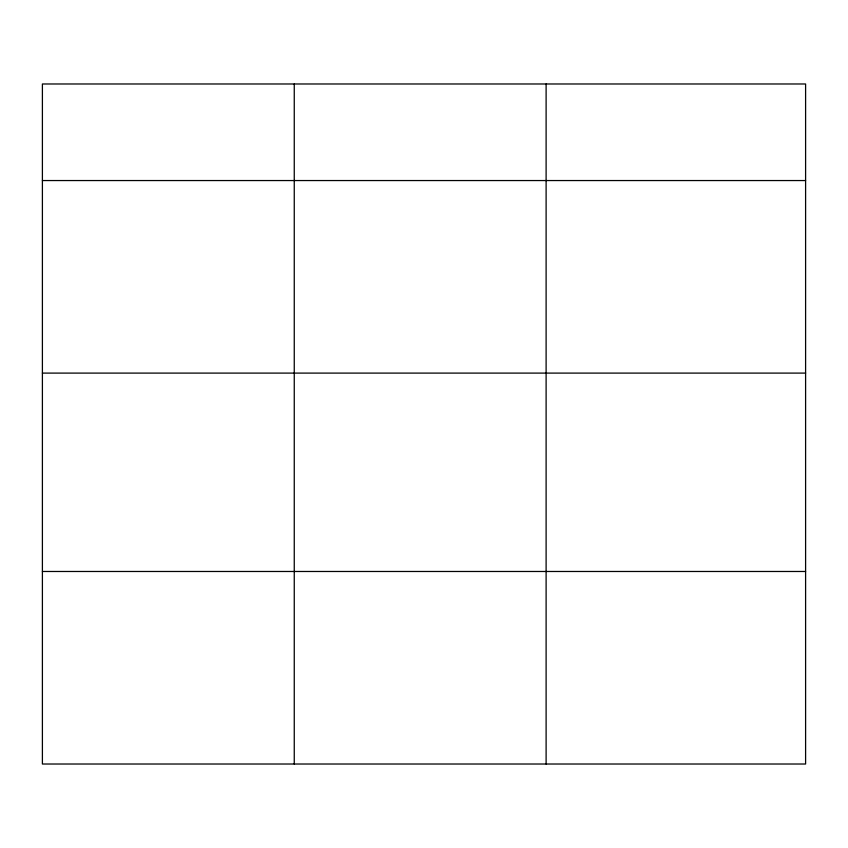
<?xml version="1.0" encoding="UTF-8"?>
<svg xmlns="http://www.w3.org/2000/svg" width="848" height="848" viewBox="0 0 848 848"><rect width="100%" height="100%" fill="white"/><g stroke="black" fill="none" stroke-linecap="round" stroke-linejoin="round"><path stroke-width="1.27" d="M805.6 373.099L805.6 83.984L42.4 83.984L42.4 764.016L805.6 764.016L805.6 373.099L42.4 373.099M42.4 180.55L805.6 180.55M42.4 571.478L805.6 571.478M546.112 83.984L546.112 764.016M294.256 83.984L294.256 764.016"/></g></svg>
